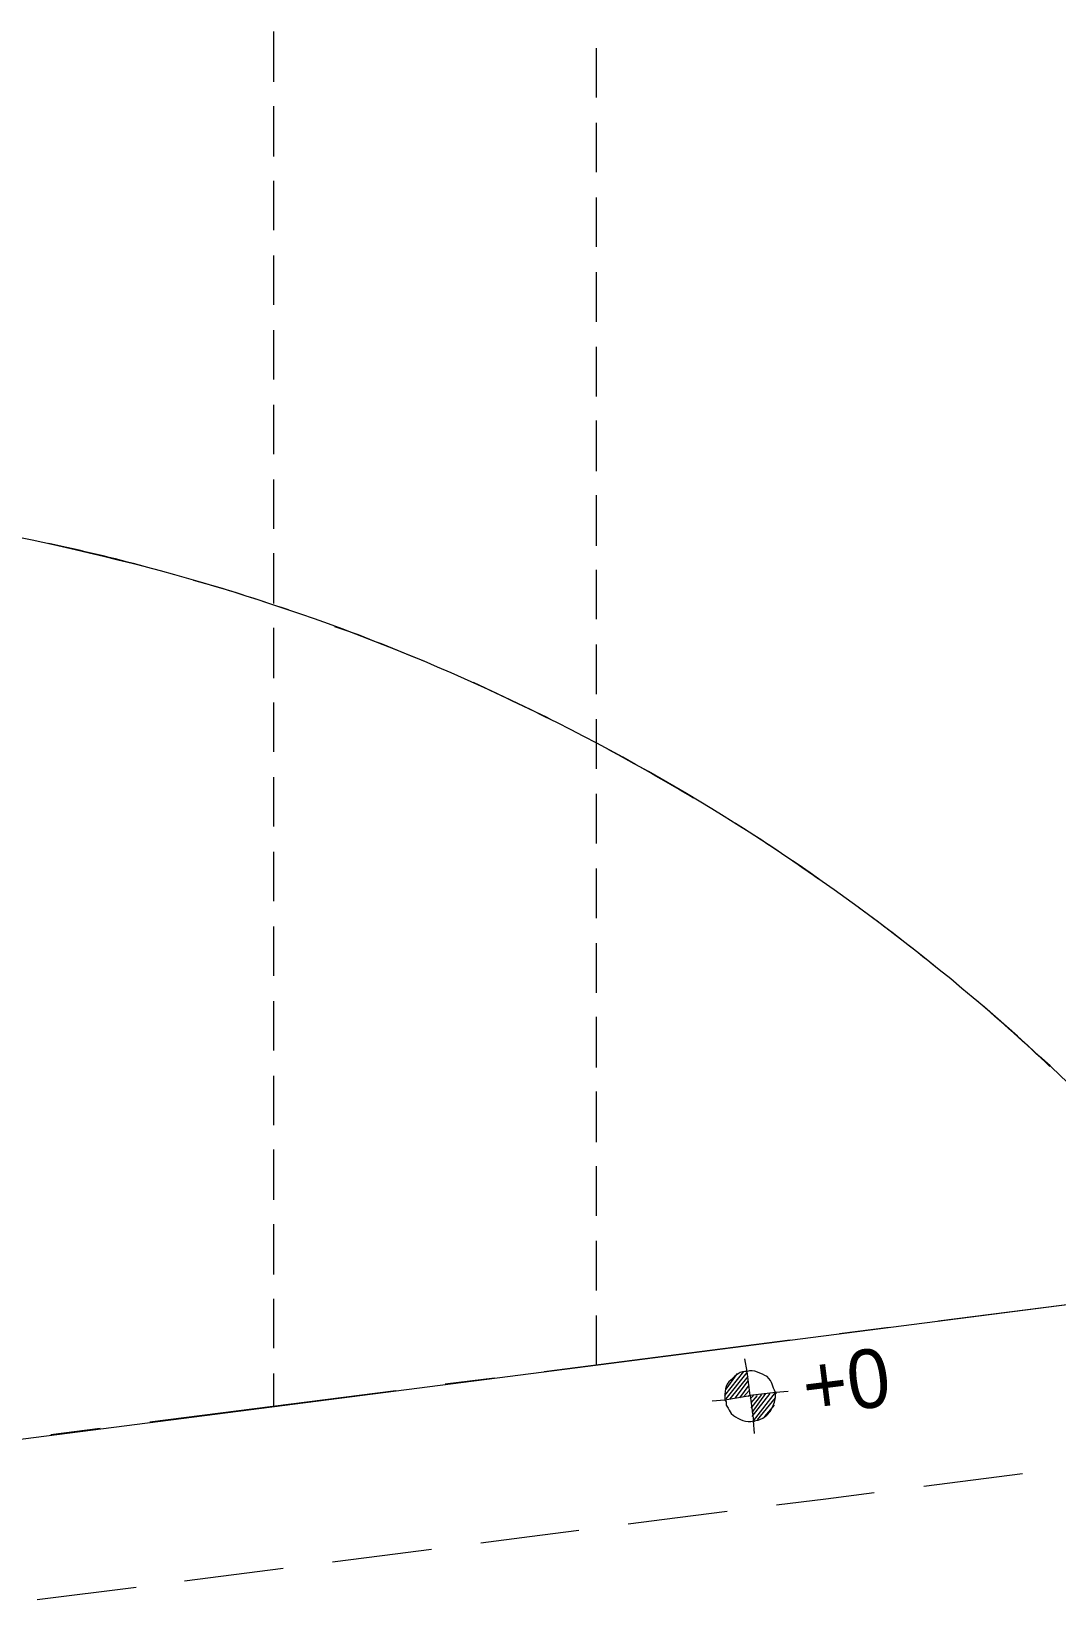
# Model space of a CAD drawing. Header units: millimetres. Extents: x -15161 to 10473752, y -72817 to 33960.
# Drawn here: x -453 to -40, y -614 to 18 of the extents above; entities that cross this region are included whole.
import ezdxf

# ---------------------------------------------------------------- set-up
doc = ezdxf.new("R2010")
doc.units = ezdxf.units.MM
doc.layers.add('PDF_幾何圖形', color=7, linetype='Continuous')
doc.layers.add('PDF_文字', color=7, linetype='Continuous')
doc.styles.add('PDF PMingLiU', font='PMingLiU.ttf')

# ---------------------------------------------------------------- blocks, each defined once
blk = doc.blocks.new('建築底圖')
at = {"layer": 'PDF_幾何圖形', "lineweight": 0}
for points in [[(-355.64, -2.7), (-355.64, 17.62)], [(-225.65, -9.05), (-225.65, 10.85)], [(-355.64, -32.76), (-355.64, -12.44)], [(-225.65, -39.11), (-225.65, -19.22)], [(-355.64, -62.4), (-355.64, -42.5)], [(-225.65, -69.18), (-225.65, -49.28)], [(-355.64, -92.46), (-355.64, -72.56)], [(-225.65, -99.24), (-225.65, -79.34)], [(-355.64, -122.52), (-355.64, -102.63)], [(-225.65, -129.3), (-225.65, -109.4)], [(-355.64, -152.59), (-355.64, -132.69)], [(-225.65, -159.36), (-225.65, -139.04)], [(-355.64, -182.65), (-355.64, -162.75)], [(-225.65, -189.42), (-225.65, -169.1)], [(-355.64, -212.71), (-355.64, -192.39)], [(-225.65, -219.06), (-225.65, -199.16)], [(-355.64, -242.77), (-355.64, -222.45)], [(-225.65, -249.12), (-225.65, -229.22)], [(-355.64, -272.41), (-355.64, -252.51)], [(-225.65, -279.18), (-225.65, -259.28)], [(-355.64, -302.47), (-355.64, -282.57)], [(-225.65, -309.25), (-225.65, -289.35)], [(-355.64, -332.53), (-355.64, -312.63)], [(-225.65, -339.31), (-225.65, -319.41)], [(-355.64, -362.59), (-355.64, -342.69)], [(-225.65, -369.37), (-225.65, -349.47)], [(-355.64, -392.66), (-355.64, -372.76)], [(-225.65, -399.43), (-225.65, -379.11)], [(-355.64, -422.72), (-355.64, -402.82)], [(-225.65, -429.49), (-225.65, -409.17)], [(-355.64, -452.78), (-355.64, -432.46)], [(-225.65, -459.13), (-225.65, -439.23)], [(-355.64, -482.84), (-355.64, -462.52)], [(-225.65, -489.19), (-225.65, -469.29)], [(-88.05, -501.47), (11.03, -488.77)], [(-355.64, -512.48), (-355.64, -492.58)], [(-225.65, -519.25), (-225.65, -499.35)], [(-127.85, -506.55), (-107.95, -504.01)], [(-246.82, -521.79), (-147.75, -509.09)], [(-355.64, -535.77), (-355.64, -522.64)], [(-405.6, -542.12), (-306.52, -529.42)], [(-286.62, -526.87), (-266.72, -524.33)], [(-445.4, -547.2), (-425.5, -544.66)], [(-93.98, -567.94), (-54.18, -562.86)], [(-153.25, -575.57), (-133.35, -573.03), (-113.87, -570.49)], [(-212.95, -583.19), (-193.05, -580.65), (-173.15, -578.11)], [(-272.23, -590.81), (-252.75, -588.27), (-232.85, -585.73)], [(-331.93, -598.43), (-312.03, -595.89), (-292.13, -593.35)], [(-391.63, -606.05), (-371.73, -603.51), (-351.83, -600.97)], [(-450.9, -613.67), (-411.1, -608.59)]]:
    blk.add_lwpolyline(points, dxfattribs=at)
for points in [[(-677.42, -169.52), (-711.72, -169.52), (-2011.99, -369.37), (-711.72, -569.64), (-2011.99, -369.37), (-711.72, -169.52), (-711.72, -569.64), (-710.03, -581.49), (37.7, -485.38, 0.017549), (12.72, -456.17)], [(37.7, -485.38, 0.111306), (-257.41, -252.93, 0.056857), (-435.66, -191.12)]]:
    blk.add_lwpolyline(points, format="xyb", dxfattribs=at)
at = {"layer": 'PDF_幾何圖形', "lineweight": 13}
for points in [[(-88.05, -501.47), (11.03, -488.77)], [(-127.85, -506.55), (-107.95, -504.01)], [(-246.82, -521.79), (-147.75, -509.09)], [(-405.6, -542.12), (-306.52, -529.42)], [(-286.62, -526.87), (-266.72, -524.33)], [(-445.4, -547.2), (-425.5, -544.66)]]:
    blk.add_lwpolyline(points, dxfattribs=at)
at = {"layer": 'PDF_幾何圖形', "lineweight": 5}
for points in [[(-162.14, -546.77), (-162.57, -541.69), (-162.14, -542.12), (-162.57, -541.69), (-153.67, -530.26), (-163.84, -531.53), (-165.11, -521.79), (-165.95, -516.71)], [(-174, -531.53), (-166.38, -521.79)], [(-173.57, -532.8), (-165.11, -522.22)], [(-173.57, -528.99), (-168.92, -522.64)], [(-171.88, -532.8), (-164.68, -523.91)], [(-169.76, -532.38), (-164.68, -525.6)], [(-168.07, -532.38), (-164.26, -527.3)], [(-166.38, -531.96), (-164.26, -529.42)], [(-148.59, -529.84), (-153.67, -530.26), (-153.25, -530.69)], [(-179.08, -533.65), (-174, -533.23), (-173.57, -534.07), (-173.57, -535.34), (-172.73, -536.61), (-172.3, -537.46), (-171.46, -538.73), (-170.61, -539.58)], [(-174, -533.23), (-163.84, -531.53), (-162.57, -541.69)], [(-164.68, -531.96), (-163.84, -531.11)], [(-163.84, -532.8), (-162.57, -531.53)], [(-163.41, -536.61), (-159.18, -531.11)], [(-163.41, -534.5), (-160.87, -531.53)], [(-162.99, -538.31), (-157.49, -530.69)], [(-162.99, -540), (-155.79, -530.69)], [(-160.87, -541.27), (-153.67, -532.38)], [(-157.91, -540), (-154.1, -535.34)]]:
    blk.add_lwpolyline(points, dxfattribs=at)
at = {"layer": 'PDF_幾何圖形', "lineweight": 0}
for centre, radius, start, end in [((-601.8, -925.17), 752.84, 75.02703, 78.07555), ((-700, -1146.34), 997.51, 59.03057, 61.32931), ((-577.13, -944.55), 761.48, 54.62737, 57.65842), ((-499.05, -857.73), 645.5, 50.50183, 54.06556), ((-708.06, -1107.97), 971.96, 46.8373, 49.188)]:
    blk.add_arc(centre, radius, start, end, dxfattribs=at)
at = {"layer": 'PDF_幾何圖形', "lineweight": 5}
for centre, radius, start, end in [((-601.8, -925.17), 752.84, 75.02703, 78.07555), ((-700, -1146.34), 997.51, 59.03057, 61.32931), ((-577.13, -944.55), 761.48, 54.62737, 57.65842), ((-499.05, -857.73), 645.5, 50.50183, 54.06556), ((-708.06, -1107.97), 971.96, 46.8373, 49.188)]:
    blk.add_arc(centre, radius, start, end, dxfattribs=at)
at = {"layer": 'PDF_幾何圖形', "lineweight": 0}
for points in [[(-435.66, -191.12), (-527.91, -168.97), (-616.87, -167.43), (-711.72, -169.52)], [(-349.71, -215.25), (-362.36, -211.11), (-374.95, -206.87), (-387.82, -203.39)], [(-293.82, -236.42), (-306.4, -231.59), (-318.15, -226.2), (-331.08, -222.02)], [(-239.2, -261.82), (-251.05, -255.83), (-263.35, -250.38), (-275.19, -244.47)]]:
    blk.add_open_spline(points, degree=3, dxfattribs=at)
at = {"layer": 'PDF_幾何圖形', "lineweight": 5}
for points in [[(-349.71, -215.25), (-362.36, -211.11), (-374.95, -206.87), (-387.82, -203.39)], [(-293.82, -236.42), (-306.4, -231.59), (-318.15, -226.2), (-331.08, -222.02)], [(-239.2, -261.82), (-251.05, -255.83), (-263.35, -250.38), (-275.19, -244.47)], [(-165.11, -521.79), (-167.69, -521.5), (-169.84, -523.42), (-171.46, -525.18)], [(-157.06, -523.91), (-159.44, -522.78), (-162.35, -520.8), (-165.11, -521.79)], [(-153.67, -530.26), (-154.95, -527.83), (-154.61, -526.05), (-157.06, -523.91)], [(-171.46, -525.18), (-174.32, -527.31), (-174.05, -530.04), (-174, -533.23)], [(-162.57, -541.69), (-157, -541.55), (-153.16, -535.5), (-153.67, -530.26)], [(-170.61, -539.58), (-168.29, -541.12), (-165.3, -542.57), (-162.57, -541.69)]]:
    blk.add_open_spline(points, degree=3, dxfattribs=at)
at = {"layer": 'PDF_文字', "insert": (-142.69, -528.21), "char_height": 23.61, "attachment_point": 4, "rotation": 7.16042, "style": 'PDF PMingLiU'}
blk.add_mtext('+0', dxfattribs=at)

msp = doc.modelspace()

# ---------------------------------------------------------------- block references
at = {"color": 30}
msp.add_blockref('建築底圖', (0, 0), dxfattribs=at)

doc.saveas('drawing.dxf')
